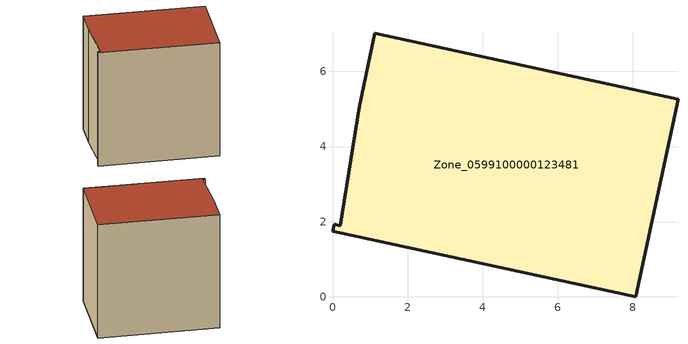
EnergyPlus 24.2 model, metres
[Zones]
Zone_0599100000123481
 floor ground (C_G): 0.21,1.89 0.71,5.05 1.13,7.02 9.2,5.26 8.07,0 0,1.74 0.04,1.93 z0
 wall outside (C_F): 0.04,1.93 0,1.74 8.07,0 9.2,5.26 1.13,7.02 0.71,5.05 0.21,1.89 0.04,1.93 z0:8.52
 roof outside (C_R): 0.71,5.05 0.21,1.89 0.04,1.93 0,1.74 8.07,0 9.2,5.26 1.13,7.02 z8.52
[BUILDING]
Pand.0599100000123481: North Axis=0; Terrain=City; Loads Convergence Tolerance Value=0.04; Temperature Convergence Tolerance Value=0.4; Solar Distribution=FullExterior; Maximum Number of Warmup Days=25; Minimum Number of Warmup Days=1
[Site:Location]
Rotterdam.The.Hague.AP_ZH_NLD Design_Conditions: Latitude=51.96; Longitude=4.45; Time Zone=1; Elevation=-4.5
[SITE:GROUNDTEMPERATURE:BUILDINGSURFACE]
18, 18, 18, 18, 18, 18, 18, 18, 18, 18, 18, 18
[MATERIAL] Thermal Absorptance=0.9; Solar Absorptance=0.7; Visible Absorptance=0.7
Name | Roughness | Thickness | Conductivity | Density | Specific Heat
G.TI.1975-1991 | MediumSmooth | 0.15 | 0.288461 | 540 | 1210
F.TI.1975-1991 | Rough | 0.3 | 0.230769 | 1920 | 840
R.TI.1975-1991 | MediumRough | 0.2 | 0.153846 | 1500 | 1000
[CONSTRUCTION]
C_G: G.TI.1975-1991
C_F: F.TI.1975-1991
C_R: R.TI.1975-1991
[ZONE]
Zone_0599100000123481: Type=1; Multiplier=1; Ceiling Height=Autocalculate; Volume=Autocalculate; Floor Area=autocalculate; Part of Total Floor Area=Yes
[ZONEINFILTRATION:DESIGNFLOWRATE]
Infil_Zone_0599100000123481: Zone or ZoneList or Space or SpaceList=Zone_0599100000123481; Schedule=AlwaysOn; Design Flow Rate Calculation Method=Flow/Area; Flow Rate per Floor Area=0.003; Constant Term Coefficient=1; Temperature Term Coefficient=0; Velocity Term Coefficient=0; Velocity Squared Term Coefficient=0
[HVACTEMPLATE:ZONE:IDEALLOADSAIRSYSTEM]
Zone_0599100000123481: Maximum Heating Supply Air Temperature=50; Minimum Cooling Supply Air Temperature=13; Maximum Heating Supply Air Humidity Ratio=0.0156; Minimum Cooling Supply Air Humidity Ratio=0.0077; Heating Limit=NoLimit; Cooling Limit=NoLimit; Dehumidification Control Type=ConstantSensibleHeatRatio; Cooling Sensible Heat Ratio=0.7; Dehumidification Setpoint=60; Humidification Control Type=None; Humidification Setpoint=30; Outdoor Air Method=None; Outdoor Air Flow Rate per Person=0.00944; Outdoor Air Flow Rate per Zone Floor Area=0; Outdoor Air Flow Rate per Zone=0; Demand Controlled Ventilation Type=None; Outdoor Air Economizer Type=NoEconomizer; Heat Recovery Type=None; Sensible Heat Recovery Effectiveness=0.7; Latent Heat Recovery Effectiveness=0.65
[ZONECONTROL:THERMOSTAT]
ThermostatControl_Zone_0599100000123481: Zone or ZoneList=Zone_0599100000123481; Control Type Schedule=DualSetpointControlType; Control 1=Thermostat_Zone_0599100000123481; Temperature Difference Between Cutout And Setpoint=0
[THERMOSTATSETPOINT:DUALSETPOINT]
Thermostat_Zone_0599100000123481: Heating Setpoint Temperature Schedule=HeatingSetpoint_Zone_0599100000123481; Cooling Setpoint Temperature Schedule=CoolingSetpoint_Zone_0599100000123481
[SCHEDULE:COMPACT]
HeatingSetpoint_Zone_0599100000123481: Through: 12/31, For: AllDays, Until: 24:00, 21
CoolingSetpoint_Zone_0599100000123481: Through: 12/31, For: AllDays, Until: 24:00, 24
DualSetpointControlType: Through: 12/31, For: AllDays, Until: 24:00, 4
AlwaysOn: Through: 12/31, For: AllDays, Until: 24:00, 1
